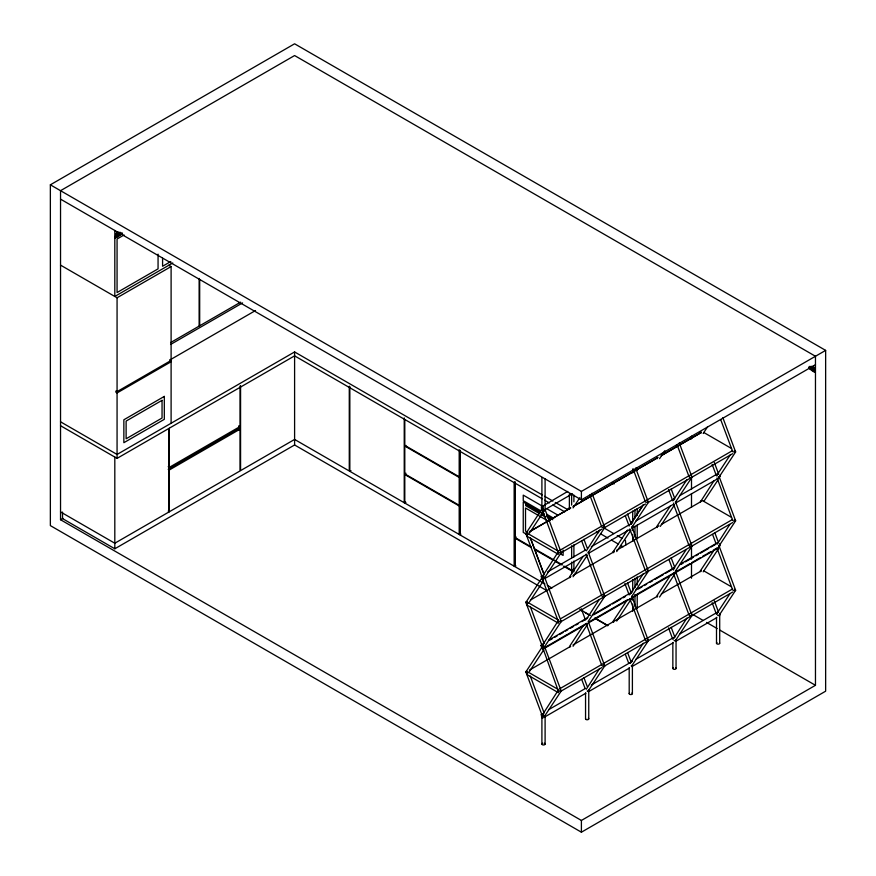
<?xml version="1.0" encoding="UTF-8"?>
<svg xmlns="http://www.w3.org/2000/svg" width="876" height="876" viewBox="0 0 876 876"><rect width="100%" height="100%" fill="white"/><g stroke="black" fill="none" stroke-linecap="round" stroke-linejoin="round"><path stroke-width="1.31" d="M809.796 366.595L814.461 369.595L813.377 365.916M122.531 233.125C112.763 241.918 113.212 236.038 120.549 232.622M808.942 368.051C818.293 376.811 815.863 369.004 809.731 366.869M542.627 509.098L542.857 511.365L558.187 552.252L560.585 553.161L561.155 552.471L545.091 509.624M542.627 576.682L542.857 580.23L558.187 621.117L560.585 622.026L561.155 621.347L544.62 577.24M542.627 645.557L542.627 646.838M542.627 647.463L558.187 690.617L560.585 691.525L561.155 690.846L544.62 646.74M542.627 715.057L542.627 716.338M718.878 476.851L718.758 478.154M718.878 546.35L718.758 547.664M541.28 645.097L541.587 647.977L543.021 649.149L674.947 572.981M543.613 647.003L543.021 649.149M719.842 476.391L719.251 477.902M115.522 235.513L116.902 231.68M673.48 570.002L674.115 567.878L686.138 549.701M717.094 475.964L717.521 474.201M717.094 614.328L717.74 612.204L729.752 594.027M542.715 576.036L557.541 552.975M542.715 644.9L557.541 621.84M542.715 714.4L557.541 691.339M586.329 550.862L599.655 530.057M586.329 689.226L599.655 668.432M629.953 594.541L643.269 573.747M673.567 500.492L673.896 499.386M673.567 638.856L686.893 618.073M717.181 544.171L729.752 524.516M541.401 506.908L541.587 509.613L543.021 510.774L572.466 493.768M541.28 645.732C541.302 642.097 544.5 645.842 543.613 647.638M543.569 647.528L542.419 648.459L541.237 645.634M719.798 545.792L718.648 546.712M586.482 619.124L598.91 600.071M630.096 663.439L643.269 643.247M675.002 573.441L674.586 574.317M541.915 576.43L525.852 533.572L541.762 509.252M525.852 533.364L526.761 532.827M569.761 507.817L569.761 508.846M541.762 578.116L525.852 602.447L541.915 645.294M583.12 556.348L569.564 576.846L569.761 577.7M541.762 647.616L525.852 671.947L541.915 714.794M588.114 552.767L604.768 527.505L592.012 493.265M627.49 530.035L613.189 551.672L613.66 552.723M583.12 625.858L569.564 646.357L569.761 647.211M631.727 527.582L648.393 502.331L635.637 468.08M588.114 621.632L604.768 596.381L588.234 552.055M670.359 505.989L656.803 526.487L657.274 527.538M626.734 600.673L613.189 621.172L613.66 622.223M675.341 502.397L692.007 477.146L679.25 442.906M631.727 596.447L648.393 571.196L631.848 526.87M588.114 691.131L604.768 665.88L588.705 622.814M713.973 480.804L700.417 501.937M669.603 576.627L656.803 595.987L657.274 597.038M718.955 477.223L735.621 451.961L722.864 417.721M675.341 571.262L692.007 546.011L675.473 501.685M631.727 665.946L648.393 640.695L631.848 596.37M713.217 551.442L700.417 570.802L700.614 571.656M718.955 546.077L735.621 520.837L719.087 476.511M675.341 640.761L692.007 615.521L675.473 571.196M718.955 615.587L735.621 590.336L719.087 546.011M541.401 506.919L567.747 491.414M541.401 645.283L542.726 645.054L543.569 647.057M719.492 616.069L719.678 613.594M630.282 524.571L643.269 504.883L630.501 524.198L631.191 524.056M673.896 499.397L686.893 479.698M616.704 621.084L631.191 599.118M717.521 474.212L730.507 454.524M529.465 533.09L543.733 511.485M573.079 507.905L579.846 497.667M544.489 577.952L561.056 552.887M529.465 601.943L542.989 581.5M573.079 576.769L586.602 556.315M659.562 458.674L664.829 450.713M544.489 646.806L561.056 621.752M529.465 671.454L543.733 649.861M616.704 551.584L630.972 530.002L630.282 530.144L629.855 528.885M703.187 433.489L707.688 426.667M573.079 646.269L587.358 624.676M660.318 526.399L674.586 504.817M544.489 716.305L561.056 691.263M703.932 501.214L717.455 480.771M659.562 597.038L673.841 575.455M703.187 571.853L718.21 549.132M587.358 555.176L586.668 555.329L586.241 554.07M674.115 499.024L674.805 498.871M717.74 473.839L718.429 473.686M543.273 643.433L544.149 643.564L530.254 606.51M630.972 599.502L629.953 598.932M674.115 567.878L674.805 567.736M717.74 542.704L718.429 542.551M630.501 662.563L631.191 662.409M674.115 637.378L674.805 637.235M717.74 612.204L718.429 612.05M604.67 527.702L603.093 527.987L601.812 527.067M525.95 602.031L526.761 601.702M648.295 502.517L645.524 502.112L632.965 468.66M569.564 576.846L570.758 576.518M691.909 477.343L690.332 477.606L689.04 476.697M613.189 551.672L614.372 551.343M735.522 452.158L732.763 451.742L720.685 419.571M700.417 501.302L701.227 500.973M604.67 596.578L603.093 596.841L601.812 595.932M648.295 571.393L646.718 571.667L645.426 570.758M525.95 671.531L526.761 671.202M691.909 546.208L690.332 546.482L689.04 545.573M735.522 521.023L733.946 521.297L732.664 520.388L717.061 477.902M700.417 570.802L701.227 570.473M604.67 666.078L603.093 666.351L601.812 665.432M648.295 640.893L646.718 641.166L645.426 640.257L630.096 599.359M691.909 615.708L690.332 615.981L689.04 615.072M735.522 590.533L733.946 590.796L732.664 589.887M543.021 510.785L543.448 508.102L541.828 506.383M676.119 572.302L719.251 547.401L719.492 544.171M50.359 184.814L294.599 43.8L825.641 350.389L825.641 691.186L581.401 832.2L50.359 525.611L50.359 184.814L581.401 491.414L825.641 350.389M115.742 233.782L118.118 232.414M115.709 234.012L118.972 232.107M115.687 234.264L118.052 232.896M115.687 234.538L119.235 232.479M115.709 234.812L119.256 232.764M115.752 235.086L120.483 232.348M115.665 235.272L120.406 232.534M115.577 235.775L120.406 232.863M115.61 236.049L120.319 233.334M115.621 236.323L120.362 233.585M115.61 236.575L121.49 233.18M115.577 236.816L121.468 233.41M114.953 237.451L122.049 233.355M114.953 237.779L122.049 233.684M124.096 234.943L117.066 239.006L117.066 292.54L158.063 268.866L158.063 254.149M170.798 261.519L162.586 266.26L162.586 258.234M172.769 262.986L114.811 296.449L114.811 230.476M60.532 265.121L117.066 297.763L171.105 266.567L171.105 360.441L117.066 391.638L115.939 390.981L115.939 392.284L117.066 392.941L171.105 361.744L171.105 423.25M170.601 342.582L240.637 302.154M170.601 344.465L242.564 302.91M170.196 359.795L255.507 310.542M542.233 494.918L294.599 351.944L117.066 454.447L60.532 421.805M60.532 425.714L117.066 458.367L294.599 355.864L542.233 498.838M60.532 519.731L581.401 820.451L815.468 685.306L815.468 356.269L294.599 55.549L60.532 190.694L60.532 519.731L62.897 518.362M168.203 466.711L169.331 467.357L240.079 426.513L240.079 386.086M240.079 426.513L238.951 425.867L238.951 428.474L168.203 469.317L169.331 469.974L240.079 429.13L240.079 470.916L169.331 511.748L168.203 511.102M349.272 386.185L349.272 470.992L294.599 439.434L240.571 470.62L240.571 385.812M62.514 512.055L62.514 518.592L114.811 548.781L294.599 444.975L546.876 590.632M349.842 386.513L349.842 471.321L350.969 470.664M460.316 504.642L459.188 505.288L404.8 473.894L404.8 446.037L405.927 445.38M404.8 473.894L405.927 473.237L404.8 474.54L404.8 503.054L459.188 534.448L460.316 533.802L460.316 450.341M349.842 471.321L404.23 502.725L405.358 502.068M404.8 503.054L405.927 502.397M404.8 419.593L404.8 445.38L459.188 476.785L460.316 476.128M404.8 446.037L459.188 477.431L460.316 476.785M404.8 474.54L459.188 505.945L460.316 505.288M459.758 451.337L459.758 534.776L460.885 534.13M514.705 481.69L514.705 537.349L515.844 536.692M544.949 583.963L514.705 566.509L514.705 537.995L515.844 537.349M60.532 199.137L581.401 499.857L815.468 364.712M569.477 507.927L567.122 509.285L555.274 502.441M661.336 455.586L701.391 432.459L661.336 455.597M459.758 534.776L514.146 566.181L515.274 565.524L515.274 482.085M514.705 566.509L515.844 565.852M559.534 550.5L732.675 450.527M560.706 552.964L601.932 529.159M604.287 527.801L645.513 503.996M647.868 502.649L732.675 453.68M547.719 571.853L585.42 550.084M591.3 546.69L632.538 522.884M636.064 520.848L673.764 499.079M679.59 495.728L718.057 473.5M544.686 578.62L585.945 554.793M588.3 553.446L629.559 529.619M631.914 528.261L673.173 504.434M675.538 503.076L717.97 478.57M564.724 566.225L571.645 570.221L574.01 568.852M563.509 566.17L571.645 570.867L574.01 569.51M530.604 599.94L570.648 576.813M573.003 575.455L614.229 551.661M616.584 550.292L658.982 525.819M661.336 524.461L702.563 500.656L731.537 517.377M560.706 618.675L732.675 519.402M560.706 621.829L732.675 522.545M548.902 640.038L587.774 617.602M592.483 614.875L632.538 591.749M636.064 589.712L673.764 567.955M679.59 564.582L716.897 543.043M550.073 639.995L552.428 638.626M554.793 637.268L557.147 635.91M559.501 634.553L563.038 632.505M565.392 631.147L567.747 629.789M570.101 628.431L573.638 626.384M575.992 625.026L578.346 623.668M581.883 621.632L584.237 620.263M593.665 614.832L610.156 605.305M612.51 603.947L620.755 599.184M623.11 597.826L625.464 596.468M638.418 588.979L641.955 586.942M644.309 585.584L646.663 584.226M650.2 582.179L652.554 580.821M654.919 579.463L663.165 574.7M665.519 573.342L672.582 569.258M680.751 564.538L683.083 563.202M685.415 561.855L693.584 557.136M695.905 555.789L698.238 554.442M700.57 553.106L708.739 548.387M711.06 547.04L715.725 544.346M543.021 648.514L559.512 638.998M560.005 638.637L567.079 634.553M567.757 634.235L570.112 632.877M570.615 632.516L577.689 628.431M578.357 628.114L586.602 623.351M588.957 621.993L598.91 616.178M599.556 615.872L623.121 602.272M623.668 601.889L627.829 599.545M634.279 595.768L638.429 593.424M638.987 593.041L644.32 590.03M644.878 589.636L654.919 583.909M655.489 583.515L667.282 576.704M667.884 576.43L674.947 572.346M675.538 571.94L685.437 566.29M686.138 565.819L690.102 563.596M692.04 562.414L695.927 560.235M696.748 559.687L700.592 557.541M702.651 556.293L706.428 554.169M707.359 553.566L711.082 551.486M713.261 550.161L716.918 548.113M529.422 670.118L570.648 646.324M573.003 644.955L657.81 595.998M661.336 593.961L701.391 570.834M559.534 688.865L732.675 588.902M560.706 691.328L601.932 667.534M604.287 666.165L732.675 592.045M548.902 709.538L585.42 688.459M591.3 685.054L632.538 661.26M636.064 659.212L673.764 637.454M679.59 634.082L718.057 611.875M544.686 716.984L585.945 693.168M588.3 691.81L629.559 667.983M631.914 666.625L673.173 642.809M675.538 641.44L716.798 617.624M657.274 457.349L656.704 457.82L657.274 458.674M613.66 482.523L613.08 483.213L613.999 484.012M543.503 511.715L542.857 511.354M717.97 479.851L717.335 479.5M674.356 505.036L673.447 503.076M543.503 580.58L542.857 580.23M717.97 549.351L717.094 548.026M587.117 624.906L586.241 623.57M543.503 650.08L542.857 649.729M701.227 432.098L700.417 432.437L700.614 433.291M719.251 477.902L718.648 477.847M719.251 547.401L718.648 547.347M527.91 534.546L526.148 534.021M527.91 603.411L525.852 602.447M527.91 672.91L525.852 671.947M690.715 544.883L692.007 545.803M734.712 450.943L735.621 451.753M734.712 519.818L735.621 520.618M603.86 526.498L604.768 527.297M734.712 589.318L735.621 590.117M560.246 551.672L561.155 552.482M603.86 595.362L604.768 596.162M560.246 620.547L561.155 621.347M603.86 664.862L604.768 665.661M560.246 690.047L561.155 690.846M674.115 574.59L673.48 573.2M812.107 366.464L814.527 368.03M811.318 366.354L814.57 368.248M811.045 366.453L814.592 368.511M811.045 366.726L814.592 368.774M809.84 366.321L814.57 369.059M809.873 367.099L814.702 370.022M809.939 367.559L814.669 370.296M808.734 367.143L814.658 370.559M808.745 367.405L814.669 370.822M808.778 367.635L814.702 371.052M808.822 367.843L814.746 371.271M809.106 368.292L815.326 372.026M703.724 432.448L731.537 448.512M703.724 570.823L731.537 586.876M168.739 265.209L171.105 266.567M604.473 528.239L613.769 533.604M617.252 535.619L621.894 538.302M544.609 496.287L552.898 501.072M544.609 500.207L549.351 502.944M552.898 504.992L564.746 511.836M596.337 531.371L598.658 532.717M600.98 534.053L607.955 538.083M611.437 540.098L618.412 544.116M620.734 545.463L623.066 546.799M543.175 506.624L523.246 495.126L523.246 500.689L540.831 510.839M546.69 508.66L558.417 515.427M546.69 514.223L553.731 518.285M544.346 514.179L523.246 501.992L523.246 532.411L526.772 534.448M546.69 515.526L552.548 518.91M539.78 512.241L525.655 504.083L525.655 505.638L539.934 513.873M542.145 513.599L544.5 514.968M546.854 516.325L552.734 519.72M541.094 514.551L545.781 517.256M548.113 518.603L550.457 519.95M546.712 520.245L525.512 508.003L525.512 531.108L527.867 532.466M692.358 614.229L703.012 620.383M706.56 622.431L717.214 628.585M719.579 629.953L815.468 685.306M560.76 554.07L563.104 555.428L563.104 550.128M514.705 537.349L530.998 546.744M534.48 548.759L562.403 564.878M514.705 537.995L530.976 547.39M534.459 549.405L553.052 560.136M555.373 561.483L561.188 564.834M169.966 359.795L171.105 360.441M169.966 361.098L171.105 361.744M547.281 585.31L551.935 587.993M579.781 609.302L590.369 615.412M595.078 618.127L608.01 625.595M580.591 610.09L582.945 611.448M585.288 612.806L588.825 614.842M594.705 618.237L607.637 625.705M238.666 428.309L240.079 429.13M60.532 511.902L114.811 543.23L168.838 512.044L168.838 428.594M625.387 540.317L625.924 544.861M647.813 501.466L648.393 502.112M647.813 570.342L648.393 570.977M647.813 639.841L648.393 640.476M714.301 462.462L718.616 473.971M712.133 464.346L716.382 475.701M714.783 532.608L718.134 541.554M712.604 534.48L715.911 543.306M717.335 549L732.183 588.617M677.071 444.756L688.569 475.427M714.301 600.837L718.616 612.335M671.169 488.928L674.52 497.875M712.133 602.721L716.382 614.065M668.519 489.531L672.768 500.886M673.71 504.675L688.569 544.292M671.169 557.793L674.52 566.739M668.99 559.665L672.297 568.48M673.71 574.185L688.569 613.791M671.169 627.293L674.52 636.239M627.544 514.102L630.906 523.06M668.519 627.906L672.768 639.25M625.365 515.975L629.154 526.06M630.096 529.86L644.944 569.477M627.544 582.978L631.377 593.194M624.895 583.591L629.154 594.924M589.833 495.115L601.33 525.797M627.544 652.478L630.906 661.424M583.931 539.288L587.281 548.245M625.365 654.35L628.672 663.165M581.752 541.16L585.058 549.986M586.482 555.045L601.33 594.662M581.281 608.765L585.529 620.109M586.482 624.544L601.33 664.161M583.931 677.663L587.281 686.609M581.752 679.535L585.058 688.35M530.254 676.009L544.149 713.064M719.678 475.219L719.842 476.391M719.678 544.095L719.842 545.89M719.7 614.58L719.7 643.236M716.502 617.317L716.502 643.236M691.503 436.182L691.503 438.909M691.503 477.157L691.503 489.454M691.503 493.549L691.503 507.204M691.503 546.81L691.503 559.107M691.503 563.202L691.503 578.226M676.053 668.443L676.053 639.787A1.599 0.92 0 0 1 674.038 640.674M672.845 642.513L672.845 668.443M637.224 467.729L637.224 470.456M637.224 508.649L637.224 515.471M637.224 525.031L637.224 538.663M637.224 576.868L637.224 585.048M637.224 594.596L637.224 608.24M634.969 509.843L634.969 518.044M634.969 526.235L634.969 537.174M634.969 578.171L634.969 587.741M634.969 594.574L634.969 606.871M632.702 470.149L632.702 472.909M632.702 511.146L632.702 522.14M632.702 526.246L632.702 530.352M632.702 534.382L632.702 541.291M632.702 579.474L632.702 590.917M632.702 596.359L632.702 599.983M632.702 604.079L632.702 611.306M632.395 664.983L632.395 693.639M629.198 667.709L629.198 693.639M588.749 690.189L588.749 718.846M585.551 692.916L585.551 718.846M581.401 491.414L581.401 499.857M581.401 820.451L581.401 832.2M573.9 495.028L573.9 501.871M573.9 544.741L573.9 556.972M573.9 561.045L573.9 571.918M571.645 494.25L571.645 505.08M571.645 545.781L571.645 558.001M571.645 562.074L571.645 570.221M571.645 570.867L571.645 573.583M569.378 494.108L569.378 509.153M545.102 478.964L545.102 510.106M545.102 716.754L545.102 744.042M541.905 477.606L541.905 510.106M541.905 716.754L541.905 744.042M514.146 482.742L514.146 566.181M459.188 449.629L459.188 476.785M459.188 477.431L459.188 505.288M459.188 505.945L459.188 534.448M404.23 417.918L404.23 502.725M294.599 351.944L294.599 439.434M294.599 439.752L294.599 444.975M239.159 426.032L239.159 430.138M199.684 279.466L199.684 325.795M199.126 278.437L199.126 326.124M169.331 428.276L169.331 467.357M169.331 469.974L169.331 511.748M117.066 297.763L117.066 458.367M114.811 457.053L114.811 548.781M545.047 509.865A1.599 0.92 0 0 1 545.047 510.347M544.631 510.752A1.599 0.92 0 0 1 542.704 510.905A1.599 0.92 0 0 1 541.959 509.865M719.645 643.006A1.599 0.92 0 0 1 717.685 644.134A1.599 0.92 0 0 1 716.962 642.59M719.645 614.339A1.599 0.92 0 0 1 717.685 615.478M675.834 667.983A1.599 0.92 0 0 1 675.363 669.198A1.599 0.92 0 0 1 673.228 669.034A1.599 0.92 0 0 1 673.315 667.786M631.935 692.993A1.599 0.92 0 0 1 632.023 694.23A1.599 0.92 0 0 1 629.888 694.394A1.599 0.92 0 0 1 629.417 693.179M632.341 665.223A1.599 0.92 0 0 1 631.213 665.88M588.278 718.189A1.599 0.92 0 0 1 587.566 719.733A1.599 0.92 0 0 1 585.606 718.605M588.694 690.419A1.599 0.92 0 0 1 587.15 691.109M544.303 743.242A1.599 0.92 0 0 1 544.73 744.633A1.599 0.92 0 0 1 542.277 744.633A1.599 0.92 0 0 1 542.704 743.242M545.047 715.626A1.599 0.92 0 0 1 543.295 716.305A1.599 0.92 0 0 1 541.905 715.385M541.28 576.233C542.551 585.891 545.759 572.313 541.28 576.244M541.28 714.608C542.562 724.255 545.759 710.699 541.28 714.608M164.316 396.412L123.855 419.779L123.855 442.698L164.316 419.33L164.316 396.412M162.049 400.332L126.122 421.082L126.122 438.777L162.049 418.027L162.049 400.332M570.648 507.949L529.422 531.743L570.648 507.96M657.81 457.622L573.003 506.591L657.81 457.633M558.351 551.179L527.067 533.112L527.067 536.265L558.351 554.322L558.351 551.168M558.351 620.044L527.067 601.976L527.067 605.13L558.351 623.186L558.351 620.044M558.351 689.543L527.067 671.476L527.067 674.63L558.351 692.686L558.351 689.543M544.149 574.689L530.254 537.634L544.149 574.7"/></g></svg>
